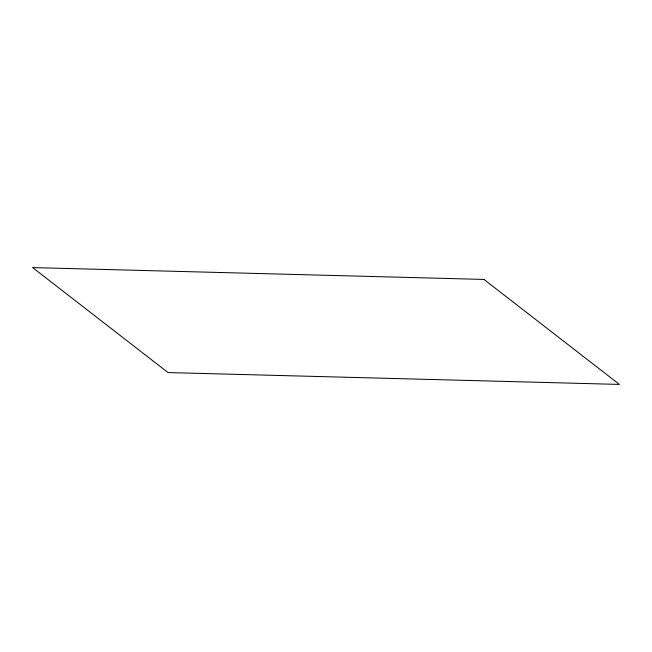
<?xml version="1.0" encoding="UTF-8"?>
<svg xmlns="http://www.w3.org/2000/svg" width="652" height="652" viewBox="0 0 652 652"><rect width="100%" height="100%" fill="white"/><g stroke="black" fill="none" stroke-linecap="round" stroke-linejoin="round"><path stroke-width="0.98" d="M483.955 279.431L32.6 267.581L168.045 372.569L619.4 384.419L483.955 279.431"/></g></svg>
